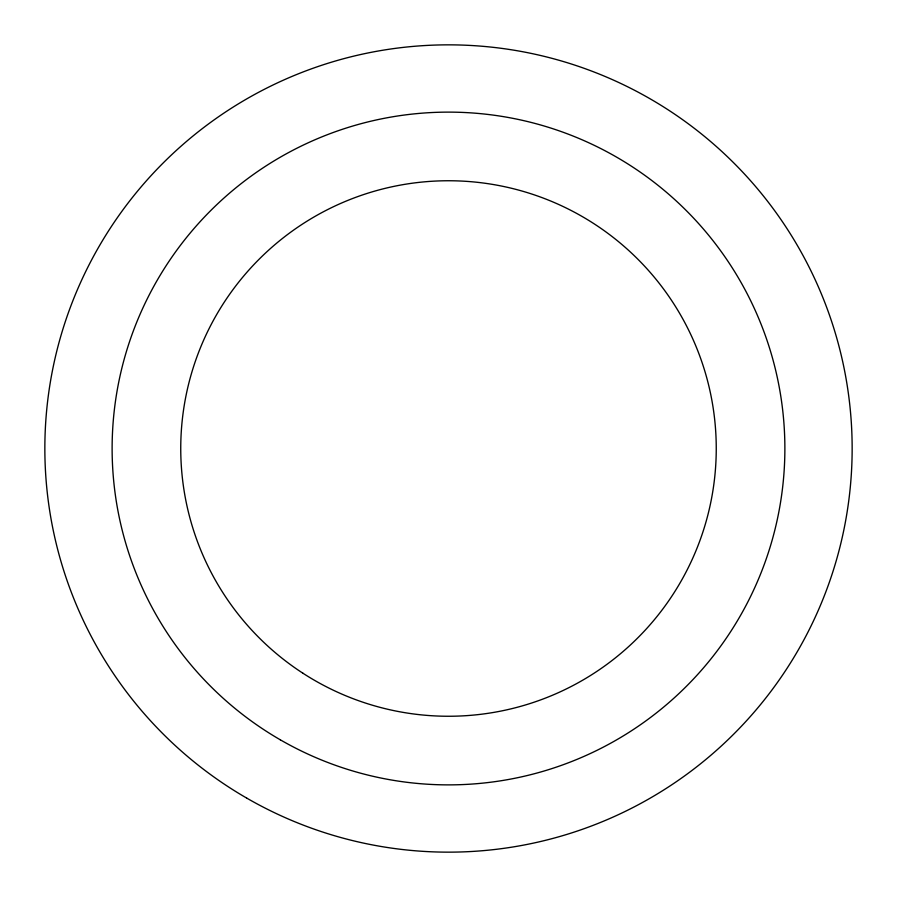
<?xml version="1.0" encoding="UTF-8"?>
<svg xmlns="http://www.w3.org/2000/svg" width="897" height="897" viewBox="0 0 897 897"><rect width="100%" height="100%" fill="white"/><g stroke="black" fill="none" stroke-linecap="round" stroke-linejoin="round"><path stroke-width="1.35" d="M246.675 798.072A403.65 403.65 0 0 0 852.15 448.5A403.65 403.65 0 0 0 246.675 98.928A403.65 403.65 0 0 0 246.675 798.072M280.312 739.812A336.375 336.375 0 0 0 784.875 448.5A336.375 336.375 0 0 0 280.312 157.188A336.375 336.375 0 0 0 280.312 739.812M302.883 673.198A267.755 267.755 0 0 0 715.896 462.269A267.755 267.755 0 0 0 326.721 210.044A267.755 267.755 0 0 0 302.883 673.198"/></g></svg>
